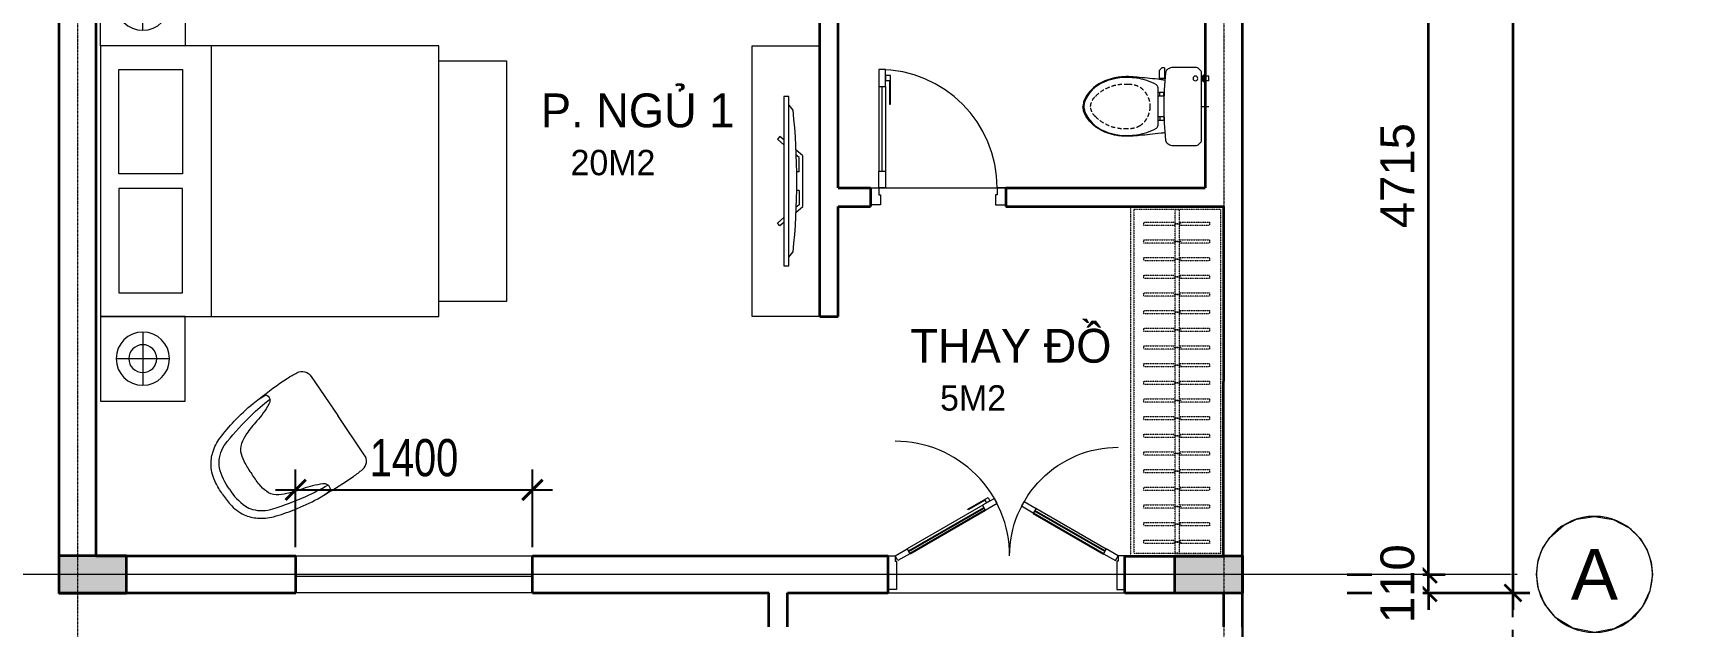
# Model space of a CAD drawing. Header units: millimetres. Extents: x -127141 to 682685, y -1234500 to 49778.
# Drawn here: x 263546 to 273356, y -190885 to -187375 of the extents above; entities that cross this region are included whole.
import ezdxf
from ezdxf.enums import TextEntityAlignment as Align

# ---------------------------------------------------------------- set-up
doc = ezdxf.new("R2010")
doc.units = ezdxf.units.MM
doc.header["$MEASUREMENT"] = 0
doc.set_wipeout_variables(frame=1)
for name, pattern in [('$AUDIT_BAD_LTYPE2', [0]), ('DASHDOT', [1, 0.5, -0.25, 0, -0.25]), ('HIDDEN', [0.75, 0.5, -0.25]), ('X-5M-G-MB PHONGNGU$0$HIDDEN2', [0.1875, 0.125, -0.0625]), ('xref-thap C (mb tang 32-2)$0$HIDDEN', [0.375, 0.25, -0.125])]:
    doc.linetypes.add(name, pattern=pattern)
for name, color, linetype, lineweight in [('-DOOR', 137, 'Continuous', 9), ('-FURNITURE', 46, 'Continuous', 9), ('-HATCH', 8, 'Continuous', 5), ('-WALL', 4, 'Continuous', 35), ('A-COT VACH', 2, 'Continuous', 35), ('A-DIM', 251, 'Continuous', 15), ('A-KY HIEU', 34, 'Continuous', 20), ('A-TRUC', 251, 'DASHDOT', 5), ('TEXT25', 2, 'Continuous', 13)]:
    doc.layers.add(name, color=color, linetype=linetype, lineweight=lineweight)
doc.layers.add('12. NET DIM', color=252, linetype='Continuous')
doc.layers.add('APOLIC', color=7, linetype='Continuous')
doc.layers.add('LUOI GIONG', color=160, linetype='Continuous', plot=False)
doc.styles.add('A1-arial', font='arial.ttf', dxfattribs={"width": 0.8})
doc.styles.add('AVANH', font='', dxfattribs={"width": 0.8})
doc.styles.get("Standard").update_dxf_attribs({"font": 'arial.ttf'})
doc.styles.add('SVN_AVO_thuong', font='')
doc.styles.add('T1', font='', dxfattribs={"height": 200})
doc.styles.get('AVANH').set_extended_font_data('.VnAvantH')
doc.styles.get('SVN_AVO_thuong').set_extended_font_data('SVN-Avo')
doc.styles.get('T1').set_extended_font_data('VNgeometric Light')
doc.dimstyles.new('C_100A3', dxfattribs={"dimscale": 100, "dimtxt": 2.2, "dimasz": 1.2, "dimexe": 1.2, "dimexo": 0, "dimgap": 0.75, "dimtad": 1, "dimdec": 0, "dimzin": 0, "dimdsep": 46, "dimtxsty": 'AVANH', "dimblk": 'ARCHTICK', "dimcen": 0, "dimdle": 1.2, "dimclrd": 256, "dimclre": 256, "dimclrt": 7, "dimadec": 0, "dimazin": 0, "dimtfac": 0.0001, "dimtdec": 0, "dimtix": 1, "dimtmove": 2, "dimatfit": 3, "dimfxl": 1.8, "dimtolj": 1, "dimtzin": 0, "dimarcsym": 0})
doc.dimstyles.new('DIM_LAYOUT A2-A3', dxfattribs={"dimscale": 0, "dimtxt": 2, "dimasz": 1, "dimexe": 1, "dimexo": 0, "dimgap": 0.8, "dimtad": 1, "dimdec": 0, "dimlfac": -1, "dimzin": 0, "dimdsep": 46, "dimtxsty": 'Standard', "dimblk": 'ARCHTICK', "dimcen": 1, "dimdle": 1, "dimclrd": 256, "dimclre": 256, "dimclrt": 7, "dimadec": 0, "dimazin": 0, "dimtfac": 1, "dimtdec": 0, "dimtix": 1, "dimtofl": 0, "dimtmove": 2, "dimatfit": 3, "dimldrblk": 'ARCHTICK', "dimfxl": 1, "dimtfill": 1, "dimtolj": 1, "dimtzin": 0, "dimarcsym": 0})

# ---------------------------------------------------------------- blocks, each defined once
blk = doc.blocks.new('*U2259')
at = {"linetype": 'X-5M-G-MB PHONGNGU$0$HIDDEN2'}
for points in [[(0, 600), (0, 0), (2256, 0), (2256, 600)], [(2236, 580), (2236, 20), (20, 20), (20, 580)], [(2236, 287), (2236, 313), (20, 313), (20, 287)], [(114, 319), (109, 319), (109, 280), (114, 280)], [(228, 319), (223, 319), (223, 280), (228, 280)], [(342, 319), (337, 319), (337, 280), (342, 280)], [(456, 319), (451, 319), (451, 280), (456, 280)], [(570, 319), (565, 319), (565, 280), (570, 280)], [(684, 319), (679, 319), (679, 280), (684, 280)], [(798, 319), (793, 319), (793, 280), (798, 280)], [(912, 319), (907, 319), (907, 280), (912, 280)], [(1026, 319), (1021, 319), (1021, 280), (1026, 280)], [(1140, 319), (1135, 319), (1135, 280), (1140, 280)], [(1254, 319), (1249, 319), (1249, 280), (1254, 280)], [(1368, 319), (1363, 319), (1363, 280), (1368, 280)], [(1482, 319), (1477, 319), (1477, 280), (1482, 280)], [(1596, 319), (1591, 319), (1591, 280), (1596, 280)], [(1710, 319), (1705, 319), (1705, 280), (1710, 280)], [(1824, 319), (1819, 319), (1819, 280), (1824, 280)], [(1938, 319), (1933, 319), (1933, 280), (1938, 280)], [(2052, 319), (2047, 319), (2047, 280), (2052, 280)], [(2166, 319), (2161, 319), (2161, 280), (2166, 280)]]:
    blk.add_lwpolyline(points, close=True, dxfattribs=at)
for points in [[(122, 313), (122, 515), (100, 515), (100, 313)], [(236, 313), (236, 515), (214, 515), (214, 313)], [(350, 313), (350, 515), (328, 515), (328, 313)], [(464, 313), (464, 515), (442, 515), (442, 313)], [(578, 313), (578, 515), (556, 515), (556, 313)], [(692, 313), (692, 515), (670, 515), (670, 313)], [(806, 313), (806, 515), (784, 515), (784, 313)], [(920, 313), (920, 515), (898, 515), (898, 313)], [(1034, 313), (1034, 515), (1012, 515), (1012, 313)], [(1148, 313), (1148, 515), (1126, 515), (1126, 313)], [(1262, 313), (1262, 515), (1240, 515), (1240, 313)], [(1376, 313), (1376, 515), (1354, 515), (1354, 313)], [(1490, 313), (1490, 515), (1468, 515), (1468, 313)], [(1604, 313), (1604, 515), (1582, 515), (1582, 313)], [(1718, 313), (1718, 515), (1696, 515), (1696, 313)], [(1832, 313), (1832, 515), (1810, 515), (1810, 313)], [(1946, 313), (1946, 515), (1924, 515), (1924, 313)], [(2060, 313), (2060, 515), (2038, 515), (2038, 313)], [(2174, 313), (2174, 515), (2152, 515), (2152, 313)], [(100, 287), (100, 92), (122, 92), (122, 287)], [(214, 287), (214, 92), (236, 92), (236, 287)], [(328, 287), (328, 92), (350, 92), (350, 287)], [(442, 287), (442, 92), (464, 92), (464, 287)], [(556, 287), (556, 92), (578, 92), (578, 287)], [(670, 287), (670, 92), (692, 92), (692, 287)], [(784, 287), (784, 92), (806, 92), (806, 287)], [(898, 287), (898, 92), (920, 92), (920, 287)], [(1012, 287), (1012, 92), (1034, 92), (1034, 287)], [(1126, 287), (1126, 92), (1148, 92), (1148, 287)], [(1240, 287), (1240, 92), (1262, 92), (1262, 287)], [(1354, 287), (1354, 92), (1376, 92), (1376, 287)], [(1468, 287), (1468, 92), (1490, 92), (1490, 287)], [(1582, 287), (1582, 92), (1604, 92), (1604, 287)], [(1696, 287), (1696, 92), (1718, 92), (1718, 287)], [(1810, 287), (1810, 92), (1832, 92), (1832, 287)], [(1924, 287), (1924, 92), (1946, 92), (1946, 287)], [(2038, 287), (2038, 92), (2060, 92), (2060, 287)], [(2152, 287), (2152, 92), (2174, 92), (2174, 287)]]:
    blk.add_lwpolyline(points, dxfattribs=at)
blk = doc.blocks.new('*U1329')
at = {"ltscale": 0.3}
for points in [[(883, 0, 0.414214), (50, 833, 0.414214)], [(883, 0, -0.414214), (1672, 789, -0.414214)]]:
    blk.add_lwpolyline(points, format="xyb", dxfattribs=at)
for points in [[(687, 368), (137, 50)], [(685, 367), (705, 332), (792, 382), (772, 417), (685, 367)], [(1075, 344), (1055, 310), (969, 360), (989, 394), (1075, 344)], [(1073, 346), (1585, 50)], [(137, 50), (157, 15), (70, -35), (50, 0), (137, 50)], [(1585, 50), (1565, 15), (1652, -35), (1672, 0), (1585, 50)]]:
    blk.add_lwpolyline(points)
for points in [[(579, 338), (726, 423), (740, 399), (716, 384), (705, 404), (582, 333)], [(0, 0), (50, 0), (50, -40), (60, -40), (60, -246), (0, -246)], [(1722, 0), (1672, 0), (1672, -40), (1662, -40), (1662, -246), (1722, -246)]]:
    blk.add_lwpolyline(points, close=True)
at = {"layer": 'APOLIC', "linetype": '$AUDIT_BAD_LTYPE2'}
for p, q in [((147, 33), (695, 349)), ((705, 332), (157, 15)), ((1055, 310), (1565, 15)), ((1575, 33), (1065, 327))]:
    blk.add_line(p, q, dxfattribs=at)
blk = doc.blocks.new('A$C18091ED7')
for p, q in [((0, -42.1), (0, 0)), ((146.1, -26.6), (179.2, -26.6)), ((146.1, -26.6), (146.1, -30.2)), ((146.1, -30.2), (165.8, -30.2)), ((153.1, -36.8), (146.1, -30.2)), ((152.3, 0), (152.3, -26.6)), ((152.3, 0), (179.2, 0)), ((153.1, -36.8), (165.8, -36.8)), ((153.1, -39.7), (153.1, -36.8)), ((153.1, -39.7), (178.4, -39.7)), ((153.1, -39.7), (178.4, -39.7)), ((153.1, -39.7), (153.1, -42.1)), ((185.4, -30.2), (165.8, -30.2)), ((178.4, -36.8), (165.8, -36.8)), ((185.4, -30.2), (178.4, -36.8)), ((178.4, -36.8), (178.4, -39.7)), ((178.4, -39.7), (178.4, -42.1)), ((179.2, 0), (179.2, -26.6)), ((179.2, -26.6), (185.4, -26.6)), ((185.4, -26.6), (185.4, -30.2)), ((-83.3, -267.4), (-83.3, -300)), ((-83.3, -278.5), (-83.3, -287.6)), ((-60.9, -290), (-83.3, -290)), ((-62.9, -265.4), (-81.3, -265.4)), ((-60.9, -267.4), (-60.9, -300)), ((60.9, -267.4), (60.9, -300)), ((60.9, -290), (83.3, -290)), ((62.9, -265.4), (81.3, -265.4)), ((83.3, -267.4), (83.3, -300)), ((83.3, -278.5), (83.3, -287.6)), ((165.4, -262), (165.4, -289.7)), ((167.9, -259.5), (228.1, -259.5)), ((167.9, -292.2), (206.7, -292.2)), ((230.6, -274.3), (230.6, -262))]:
    blk.add_line(p, q)
for points in [[(230, -218.5, -0.137407), (225.5, -234.6), (221.8, -240.7, -0.236081), (198.3, -255.5, -0.051961), (-198.3, -255.5, -0.236081), (-221.8, -240.7), (-225.5, -234.6, -0.137407), (-230, -218.5), (-230, -72, -0.198912), (-226.4, -63.2), (-208.9, -45.8, -0.198912), (-200.1, -42.1), (0, -42.1), (200.1, -42.1, -0.198912), (208.9, -45.8), (226.4, -63.2, -0.198912), (230, -72)], [(144.1, -619, -0.212405), (26.3, -734.5, -0.027685), (-0.6, -738.6, -0.022279), (-26.3, -734.5, -0.212405), (-144.1, -619, -0.142796), (-167.2, -428, -0.093005), (-127.9, -309.1, -0.256439), (-111.2, -300), (0, -300), (111.2, -300, -0.256439), (127.9, -309.1, -0.093005), (167.2, -428, -0.142796)]]:
    blk.add_lwpolyline(points, format="xyb", close=True)
at = {"linetype": 'xref-thap C (mb tang 32-2)$0$HIDDEN', "ltscale": 100}
blk.add_lwpolyline([(61, -669, -0.199031), (0, -698.8, -0.199031), (-61, -669, -0.218924), (-131.9, -478.3, -0.153791), (-112.5, -404, -0.236701), (0, -347.6, -0.236701), (112.5, -404, -0.153791), (131.9, -478.3, -0.218924)], format="xyb", close=True, dxfattribs=at)
blk.add_circle((165.8, -78.4), 13.9)
for centre, radius, start, end in [((-81.3, -267.4), 1.98, 90, 180), ((-62.9, -267.4), 1.98, 0, 90), ((62.9, -267.4), 1.98, 90, 180), ((81.3, -267.4), 1.98, 0, 90), ((167.9, -262), 2.47, 90, 180), ((167.9, -289.7), 2.47, 180, 270), ((206.7, -276.7), 15.5, 270, 306.46585), ((168.4, -224.8), 80.1, 306.46585, 320.31229), ((228.1, -274.3), 2.47, 320.31229, 0)]:
    blk.add_arc(centre, radius, start, end)
for points in [[(-155.6, -259.5), (-156.6, -267.3), (-164.3, -328.4), (-169.2, -385.1), (-183.7, -527.8), (-135.6, -679.1), (-50.3, -735.2), (-19.7, -741.1), (0, -743.7)], [(155.6, -259.5), (156.6, -267.3), (164.3, -328.4), (169.2, -385.1), (183.7, -527.8), (135.6, -679.1), (50.3, -735.2), (19.7, -741.1), (0, -743.7)]]:
    blk.add_open_spline(points, degree=3, knots=[130.613938, 130.613938, 130.613938, 130.613938, 152.852109, 311.129351, 417.703951, 561.383393, 697.692632, 710.812262, 710.812262, 710.812262, 710.812262])
blk = doc.blocks.new('*U122')
at = {"linetype": '$AUDIT_BAD_LTYPE2'}
for p, q in [((70, 100), (70, 600)), ((90, 600), (90, 100))]:
    blk.add_line(p, q, dxfattribs=at)
for points in [[(50, 600), (90, 600), (90, 700), (50, 700), (50, 600)], [(50, 602.9), (50, 100)], [(50, 100), (90, 100), (90, 0), (50, 0), (50, 100)]]:
    blk.add_lwpolyline(points)
for points in [[(118.3, 494.5), (118.3, 664.1), (90, 664.1), (90, 635.9), (112.6, 635.9), (112.6, 494.5)], [(0, 0), (50, 0), (50, -40), (60, -40), (60, -100), (0, -100)], [(800, 0), (750, 0), (750, -40), (740, -40), (740, -100), (800, -100)]]:
    blk.add_lwpolyline(points, close=True)
at = {"linetype": '$AUDIT_BAD_LTYPE2', "ltscale": 0.3}
blk.add_arc((50, 0), 700, 0, 90, dxfattribs=at)
blk = doc.blocks.new('A$C7D524948')
at = {"layer": '-FURNITURE'}
for points in [[(0, 825, 0.023749), (-77.2, 820, 0.11104), (-175.1, 786.2, 0.085168), (-235, 733.2, 0.08855), (-281.5, 649.3, 0.027906), (-316, 525.6, 0.028342), (-340.4, 372.8, 0.04712), (-341.1, 283.4, 0.513527), (-284.6, 299.9, 0.059578), (-242.6, 413.6, -0.034465), (-213.2, 507.4, -0.059277), (-182.8, 564.3, -0.166146), (-133.5, 600.4, -0.052564), (-75.8, 611.9, -0.028554), (0, 614.7, -3.543335)], [(0, 825, -0.023749), (77.1, 820, -0.11104), (175.1, 786.2, -0.085168), (234.9, 733.2, -0.08855), (281.5, 649.3, -0.027906), (316, 525.6, -0.028342), (340.4, 372.8, -0.04712), (341.1, 283.4, -0.513527), (284.6, 299.9, -0.059578), (242.5, 413.6, 0.034465), (213.1, 507.4, 0.059277), (182.8, 564.3, 0.166146), (133.4, 600.4, 0.052564), (75.8, 611.9, 0.028554), (0, 614.7, 3.543335)], [(-0.6, 774.2, 0.105584), (-137.8, 751.3, 0.083976), (-176, 728.2, 0.149302), (-241.2, 626.2, 0.024909), (-289.2, 424.2, 0.026439), (-306.6, 278.4, -0.886333)], [(-0.6, 774.2, -0.105584), (136.7, 751.3, -0.083976), (174.9, 728.2, -0.149302), (240.1, 626.2, -0.024909), (288.1, 424.2, -0.026439), (305.5, 278.4, 0.886333)], [(-342.9, 328.1, 0.022671), (-350, 124.5, 0.012122), (-345.6, 57.1, 0.405508), (-279.4, 0), (0, 0)], [(342.9, 328.1, -0.022671), (350, 124.5, -0.012122), (345.6, 57.1, -0.405508), (279.4, 0), (0, 0)]]:
    blk.add_lwpolyline(points, format="xyb", dxfattribs=at)
blk = doc.blocks.new('XR.MB.LM123$0$tvi 1')
blk.add_lwpolyline([(28.5, 0), (28.5, -1000), (0, -1000), (0, 0)], close=True)
for points in [[(28.5, -50.3), (52.4, -80.9)], [(-24.1, -235.6), (-39.1, -251.8)], [(0, -284.8), (-39.1, -251.8)], [(0, -256), (-24.1, -235.6)], [(69.7, -315.1), (111.2, -350.3), (111.2, -649.7), (69.7, -684.9)], [(89.1, -445.7), (89.1, -360), (70.9, -344.6)], [(89.1, -445.7), (73.5, -445.7)], [(89.1, -554.3), (89.1, -640), (70.9, -655.4)], [(89.1, -554.3), (73.5, -554.3)], [(0, -715.2), (-39.1, -748.2)], [(-24.1, -764.4), (-39.1, -748.2)], [(0, -744), (-24.1, -764.4)], [(28.5, -949.7), (52.4, -919.1)]]:
    blk.add_lwpolyline(points)
blk.add_arc((-4025.2, -500), 4099, 354.13109, 5.86891)
blk = doc.blocks.new('G1600')
for p, q in [((137477.1, -212827.2), (139077.1, -212827.2)), ((137227.7, -213391.7), (137227.7, -213076.9)), ((139326.5, -213391.7), (139326.5, -213076.9)), ((137385.1, -213234.3), (137070.3, -213234.3)), ((139169, -213234.3), (139483.9, -213234.3))]:
    blk.add_line(p, q)
blk.add_lwpolyline([(137477.1, -213484.2), (137477.1, -211484.2), (139077.1, -211484.2), (139077.1, -213484.2), (137477.1, -213484.2)])
for points in [[(136977.1, -213484.2), (136977.1, -212984.4), (137477.1, -212984.4), (137477.1, -213484.2)], [(137617.1, -213375.2), (137617.1, -212998.7), (138234.6, -212998.7), (138234.6, -213375.2)], [(138937.1, -213375.2), (138937.1, -212998.7), (138319.6, -212998.7), (138319.6, -213375.2)], [(139577.1, -213484.2), (139577.1, -212984.4), (139077.1, -212984.4), (139077.1, -213484.2)]]:
    blk.add_lwpolyline(points, close=True)
for centre, radius in [((137227.7, -213234.3), 157.4), ((137227.7, -213234.3), 82.4), ((139326.5, -213234.3), 157.4), ((139326.5, -213234.3), 82.4)]:
    blk.add_circle(centre, radius)
blk = doc.blocks.new('_ArchTick')
at = {"color": 0, "linetype": 'ByBlock', "const_width": 0.15}
blk.add_lwpolyline([(-0.5, -0.5), (0.5, 0.5)], dxfattribs=at)
blk = doc.blocks.new('*D2126')
at = {"layer": '12. NET DIM', "lineweight": -2, "transparency": 16777216}
for p, q in [((265098.3, -190413.2), (265098.3, -189955.1)), ((266498.3, -190413.2), (266498.3, -189955.1)), ((264978.3, -190075.1), (266618.3, -190075.1))]:
    blk.add_line(p, q, dxfattribs=at)
at = {"layer": 'Defpoints', "color": 0, "transparency": 16777216}
for p in [(266498.3, -190075.1), (265098.3, -190413.2), (266498.3, -190413.2)]:
    blk.add_point(p, dxfattribs=at)
at = {"layer": '12. NET DIM', "lineweight": -2, "transparency": 16777216, "xscale": 119.9999999999999, "yscale": 119.9999999999999, "zscale": 119.9999999999999, "rotation": 180}
blk.add_blockref('_ArchTick', (265098.3, -190075.1), dxfattribs=at)
at = {"layer": '12. NET DIM', "lineweight": -2, "transparency": 16777216, "xscale": 119.9999999999999, "yscale": 119.9999999999999, "zscale": 119.9999999999999}
blk.add_blockref('_ArchTick', (266498.3, -190075.1), dxfattribs=at)
at = {"layer": '12. NET DIM', "color": 7, "transparency": 16777216, "insert": (265798.3, -189886.4), "char_height": 220, "attachment_point": 5, "style": 'AVANH'}
blk.add_mtext('\\A1;1400', dxfattribs=at)
blk = doc.blocks.new('Tag - Metric')
blk.add_lwpolyline([(0, 3.443), (-1.104, 3.261), (-2.059, 2.759), (-2.71, 2.124), (-3.133, 1.427), (-3.365, 0.727), (-3.443, 0), (-3.298, -0.988), (-2.832, -1.958), (-2.112, -2.719), (-1.155, -3.243), (0, -3.443), (1.284, -3.195), (2.286, -2.575), (2.964, -1.751), (3.329, -0.88), (3.443, 0), (3.338, 0.844), (3.082, 1.534), (2.652, 2.196), (1.843, 2.908), (1.07, 3.272), (0, 3.443)], close=True)
blk.add_circle((0, 0), 3.443)
at = {"style": 'A1-arial', "flags": 8}
blk.add_attdef('1', text='', height=3, dxfattribs=at).set_placement((0, 0), align=Align.MIDDLE_CENTER)
blk = doc.blocks.new('*D2240')
at = {"layer": 'A-DIM', "lineweight": -2, "transparency": 16777216}
for p, q in [((12710.6, 5473.9), (12710.6, 10389)), ((12206.4, 10289), (12810.6, 10289)), ((12230.3, 5573.9), (12810.6, 5573.9))]:
    blk.add_line(p, q, dxfattribs=at)
at = {"layer": 'Defpoints', "color": 0, "transparency": 16777216}
for p in [(12206.4, 10289, 0), (12710.6, 10289), (12230.3, 5573.9, 0)]:
    blk.add_point(p, dxfattribs=at)
at = {"layer": 'A-DIM', "lineweight": -2, "transparency": 16777216, "xscale": 100, "yscale": 100, "zscale": 100}
for p, rotation in [((12710.6, 10289), 90), ((12710.6, 5573.9), 270)]:
    blk.add_blockref('_ArchTick', p, dxfattribs=dict(at, rotation=rotation))
at = {"layer": 'A-DIM', "color": 7, "transparency": 16777216, "insert": (12528.5, 7931.5), "char_height": 200, "attachment_point": 5, "rotation": 90, "bg_fill": 3, "box_fill_scale": 1.25, "bg_fill_color": 256, "bg_fill_true_color": 13158600, "bg_fill_transparency": 0}
blk.add_mtext('\\A1;4715', dxfattribs=at)
blk = doc.blocks.new('*D2247')
at = {"layer": 'A-DIM', "lineweight": -2, "transparency": 16777216}
for p, q in [((13210.6, 19249), (13210.6, 5364)), ((12230.3, 19149), (13310.6, 19149)), ((12230.3, 5464), (13310.6, 5464))]:
    blk.add_line(p, q, dxfattribs=at)
at = {"layer": 'Defpoints', "color": 0, "transparency": 16777216}
for p in [(12230.3, 19149), (12230.3, 5464, 0), (13210.6, 5464)]:
    blk.add_point(p, dxfattribs=at)
at = {"layer": 'A-DIM', "lineweight": -2, "transparency": 16777216, "xscale": 100, "yscale": 100, "zscale": 100}
for p, rotation in [((13210.6, 19149), 90), ((13210.6, 5464), 270)]:
    blk.add_blockref('_ArchTick', p, dxfattribs=dict(at, rotation=rotation))
at = {"layer": 'A-DIM', "color": 7, "transparency": 16777216, "insert": (13402.9, 12174), "char_height": 200, "attachment_point": 5, "rotation": 90, "bg_fill": 3, "box_fill_scale": 1.25, "bg_fill_color": 256, "bg_fill_true_color": 13158600, "bg_fill_transparency": 0}
blk.add_mtext('\\A1;13685', dxfattribs=at)
blk = doc.blocks.new('*D2248')
at = {"layer": 'A-DIM', "lineweight": -2, "transparency": 16777216}
for p, q in [((12710.6, 5573.9), (12710.6, 5673.9)), ((12230.3, 5573.9), (12810.6, 5573.9)), ((12230.3, 5464), (12810.6, 5464)), ((12710.6, 5464), (12710.6, 5364))]:
    blk.add_line(p, q, dxfattribs=at)
at = {"layer": 'Defpoints', "color": 0, "transparency": 16777216}
for p in [(12230.3, 5573.9), (12230.3, 5464)]:
    blk.add_point(p, dxfattribs=at)
at = {"layer": 'A-DIM', "lineweight": -2, "transparency": 16777216, "xscale": 100, "yscale": 100, "zscale": 100}
for p, rotation in [((12710.6, 5573.9), 270), ((12710.6, 5464), 90)]:
    blk.add_blockref('_ArchTick', p, dxfattribs=dict(at, rotation=rotation))
at = {"layer": 'A-DIM', "color": 7, "transparency": 16777216, "insert": (12528.5, 5519), "char_height": 200, "attachment_point": 5, "rotation": 90, "bg_fill": 3, "box_fill_scale": 1.25, "bg_fill_color": 256, "bg_fill_true_color": 13158600, "bg_fill_transparency": 0}
blk.add_mtext('\\A1;110', dxfattribs=at)
at = {"layer": 'Defpoints', "color": 0, "transparency": 16777216}
blk.add_point((12710.6, 5464), dxfattribs=at)
blk = doc.blocks.new('A$C8515276a')
at = {"layer": 'A-COT VACH'}
h = blk.add_hatch(color=251, dxfattribs=at)
h.dxf.hatch_style = 1
h.paths.add_polyline_path([(5010.6, 5683.9), (4610.6, 5683.9), (4610.6, 5463.9), (5010.6, 5463.9)])
h = blk.add_hatch(color=251, dxfattribs=at)
h.dxf.hatch_style = 1
h.paths.add_polyline_path([(11210.6, 5463.9), (11610.6, 5463.9), (11610.6, 5683.9), (11210.6, 5683.9)])
at = {"layer": 'A-COT VACH', "elevation": 0}
for points in [[(4610.6, 5463.9), (5010.6, 5463.9), (5010.6, 5683.9), (4610.6, 5683.9)], [(11610.6, 5463.9), (11210.6, 5463.9), (11210.6, 5683.9), (11610.6, 5683.9)]]:
    blk.add_lwpolyline(points, close=True, dxfattribs=at)
at = {"layer": 'A-TRUC', "ltscale": 3, "elevation": 0}
for points in [[(4720.6, 21862.5), (4720.6, 932.5)], [(11500.6, 21862.5), (11500.6, 932.5)]]:
    blk.add_lwpolyline(points, dxfattribs=at)
at = {"layer": 'A-KY HIEU'}
ref = blk.add_blockref('Tag - Metric', (13692.6, 5574.2, 0), dxfattribs=dict(at, xscale=-99.58625416537795, yscale=99.58625416537795, zscale=99.58625416537795))
ref.add_attrib('DETAIL#', 'A', dxfattribs={"layer": '0', "height": 300, "style": 'A1-arial'}).set_placement((13692.6, 5574.2, 0), align=Align.MIDDLE_CENTER)
at = {"layer": 'A-DIM'}
dim = blk.add_linear_dim(base=(12710.6, 10289, 0), p1=(12230.3, 5573.9, 0), p2=(12206.4, 10289, 0), angle=270, dimstyle='DIM_LAYOUT A2-A3', override={"dimscale": 100}, dxfattribs=at)
dim.commit()
dim.dimension.update_dxf_attribs({"geometry": '*D2240', "text_midpoint": (12528.5, 7931.5, 0)})
dim = blk.add_linear_dim(base=(13210.6, 5464, 0), p1=(12230.3, 19149, 0), p2=(12230.3, 5464, 0), angle=90, dimstyle='DIM_LAYOUT A2-A3', override={"dimscale": 100}, dxfattribs=at)
dim.commit()
dim.dimension.update_dxf_attribs({"geometry": '*D2247', "text_midpoint": (13402.9, 12174, 0), "dimtype": 128})
dim = blk.add_linear_dim(base=(12710.6, 5464, 0), p1=(12230.3, 5573.9, 0), p2=(12230.3, 5464, 0), angle=90, dimstyle='DIM_LAYOUT A2-A3', override={"dimscale": 100}, dxfattribs=at)
dim.commit()
dim.dimension.update_dxf_attribs({"geometry": '*D2248', "text_midpoint": (12528.5, 5519, 0)})
at = {"layer": 'A-TRUC', "ltscale": 3}
for p, q in [((13235.3, 5573.9, 0), (614.8, 5573.9, 0)), ((13189.8, 5573.9, 0), (774.1, 5573.9, 0))]:
    blk.add_line(p, q, dxfattribs=at)
at = {"layer": 'Defpoints', "color": 1, "linetype": 'HIDDEN', "ltscale": 300, "elevation": 0}
blk.add_lwpolyline([(13210.6, 22949), (810.6, 22949), (810.6, 1946.2), (13210.6, 1946.2)], close=True, dxfattribs=at)

msp = doc.modelspace()

# ---------------------------------------------------------------- linework, layer by layer
at = {"layer": '-DOOR'}
msp.add_lwpolyline([(265099.9, -190465), (266499.9, -190465), (266499.9, -190685), (265099.9, -190685)], close=True, dxfattribs=at)
for points in [[(265099.9, -190585), (266499.9, -190585)], [(268603, -190685), (270003, -190685)]]:
    msp.add_lwpolyline(points, dxfattribs=at)
at = {"layer": '-FURNITURE'}
for points in [[(268197.5, -189050), (267797.5, -189050), (267797.5, -187450), (268197.5, -187450)], [(265944.5, -187538), (266344.5, -187538), (266344.5, -188962), (265944.5, -188962)]]:
    msp.add_lwpolyline(points, close=True, dxfattribs=at)
at = {"layer": '-HATCH'}
msp.add_line((268497.5, -188290.4), (269297.5, -188290), dxfattribs=at)
at = {"layer": '-WALL'}
for p, q in [((270697.5, -190685), (270697.5, -177000)), ((263917.5, -185860), (263917.5, -190465)), ((268197.5, -189050), (268197.5, -185860)), ((268307.5, -188290), (268307.5, -185860)), ((270477.5, -185860, 0), (270477.5, -188290)), ((263697.5, -185950), (263697.5, -190687.7)), ((268307.5, -188290), (268497.5, -188290)), ((268497.5, -188290), (268497.5, -188400)), ((269297.5, -188290), (270477.5, -188290)), ((269297.5, -188290), (269297.5, -188400.7)), ((269297.5, -188290.7), (269297.5, -188400.7)), ((268307.5, -189050), (268307.5, -188400)), ((268307.5, -188400), (268497.5, -188400)), ((269297.5, -188400), (270587.5, -188400)), ((270585.8, -190467.7), (270587.5, -188400)), ((268197.5, -189050), (268307.5, -189050)), ((263917.5, -190465), (265099.9, -190465)), ((266499.9, -190465), (268603, -190465)), ((270003, -190467.7), (270585.8, -190467.7)), ((263697.6, -190685), (265099.9, -190685)), ((266499.9, -190685), (267896.9, -190685)), ((267896.9, -190885), (267896.9, -190685)), ((267896.9, -190885), (267896.9, -190685)), ((268006.9, -190885), (268006.9, -190685)), ((268006.9, -190685), (268603, -190685)), ((270003, -190685), (270587.5, -190685)), ((270587.5, -190885), (270587.5, -190685)), ((270697.5, -190887.6), (270697.5, -190685))]:
    msp.add_line(p, q, dxfattribs=at)
for points in [[(265099.9, -190685), (265099.9, -190465)], [(266499.9, -190685), (266499.9, -190465)], [(268603, -190685), (268603, -190465)], [(270003, -190685), (270003, -190467.7)]]:
    msp.add_lwpolyline(points, dxfattribs=at)
at = {"layer": 'LUOI GIONG'}
for points in [[(245697.5, -175000), (270697.5, -175000), (270697.5, -200000), (245697.5, -200000)], [(270697.5, -175000), (295697.5, -175000), (295697.5, -200000), (270697.5, -200000)]]:
    msp.add_lwpolyline(points, close=True, dxfattribs=at)

# ---------------------------------------------------------------- block references
at = {"layer": '-DOOR'}
msp.add_blockref('*U122', (268497.5, -188290), dxfattribs=at)
at = {"layer": '-DOOR', "xscale": 0.8130081300813007, "yscale": 0.8130081300813007, "zscale": 0.8130081300813007, "rotation": 5.1288921501e-06}
msp.add_blockref('*U1329', (268603, -190465), dxfattribs=at)
at = {"layer": '-FURNITURE', "xscale": -1, "rotation": 270}
for name, p in [('G1600', (477428.7, -326527.1)), ('A$C18091ED7', (270498.5, -187808.4))]:
    msp.add_blockref(name, p, dxfattribs=at)
at = {"layer": '-FURNITURE', "extrusion": (0, 0, -1), "rotation": 179.9963102775916}
msp.add_blockref('XR.MB.LM123$0$tvi 1', (-267986.3, -188750), dxfattribs=at)
at = {"layer": '-FURNITURE', "extrusion": (0, 0, -1), "xscale": 0.9166666666659741, "yscale": 0.9166666666659741, "zscale": -0.9166666666659741, "rotation": 270}
msp.add_blockref('*U2259', (-270587.5, -188400), dxfattribs=at)
at = {"layer": '-FURNITURE', "rotation": 124.1219197484613}
msp.add_blockref('A$C7D524948', (265347.2, -189636.5), dxfattribs=at)

# ---------------------------------------------------------------- texts
at = {"layer": 'TEXT25'}
for s, height, style, p in [('P. NGỦ 1', 200, 'SVN_AVO_thuong', (266548.7, -187931.6)), ('20M2', 150, 'T1', (266724, -188214.9)), ('THAY ĐỒ', 200, 'SVN_AVO_thuong', (268734.2, -189323.3)), ('5M2', 150, 'T1', (268909.5, -189606.6))]:
    msp.add_text(s, height=height, rotation=360, dxfattribs=dict(at, style=style)).set_placement(p)

# ---------------------------------------------------------------- dimensions: what is measured, and where the dimension line sits
at = {"layer": '12. NET DIM'}
dim = msp.add_aligned_dim(p1=(265098.3, -190413.2), p2=(266498.3, -190413.2), distance=338.1, dimstyle='C_100A3', dxfattribs=at)
dim.commit()
dim.dimension.update_dxf_attribs({"geometry": '*D2126', "text_midpoint": (265798.3, -189886.4)})

# ---------------------------------------------------------------- next in the draw order: block references
at = {"layer": '-WALL'}
msp.add_blockref('A$C8515276a', (259086.8, -196149), dxfattribs=at)

doc.saveas('drawing.dxf')
